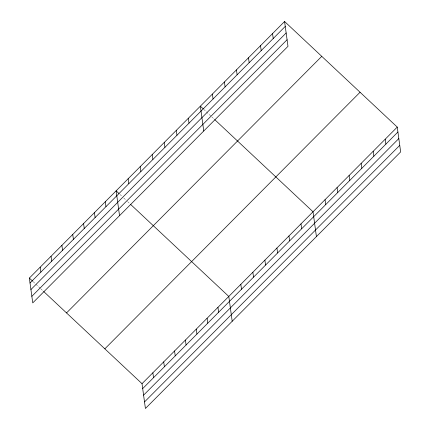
<?xml version="1.0" encoding="UTF-8"?>
<svg xmlns="http://www.w3.org/2000/svg" width="430" height="430" viewBox="0 0 430 430"><rect width="100%" height="100%" fill="white"/><g stroke="black" fill="none" stroke-linecap="round" stroke-linejoin="round"><path stroke-width="0.32" stroke-dasharray="2.15 1.61" d="M203.691 109.301L211.318 116.449M211.797 116.895L213.705 118.68M119.943 194.419L121.851 196.204M123.759 197.994L125.662 199.778M127.57 201.568L129.951 203.799M33.164 281.655L40.318 288.358M40.791 288.804L43.177 291.04"/><path stroke-width="0.64" d="M284.579 21.5L287.982 46.322L32.75 302.903L29.353 278.081L284.579 21.5L397.25 127.097L400.647 151.919L145.421 408.5L142.018 383.678L43.65 291.486M30.025 282.988L285.257 26.407M30.922 289.562L286.154 32.981M31.852 296.329L287.079 39.748M66.532 312.927L321.764 56.346M104.839 348.832L360.066 92.251M142.018 383.678L397.25 127.097M142.69 388.591L397.922 132.01M143.593 395.159L398.82 138.578M144.518 401.932L399.75 145.345M203.218 108.855L200.358 106.172L203.755 130.994M214.656 119.572L313.024 211.77L316.421 236.591M118.992 193.527L116.132 190.845L119.529 215.666M130.43 204.245L228.798 296.442L232.195 321.264M29.353 278.081L32.691 281.209M385.215 139.196L385.887 144.104M373.181 151.29L373.858 156.198M361.152 163.384L361.823 168.297M349.117 175.483L349.789 180.39M337.088 187.577L337.76 192.489M325.053 199.676L325.725 204.583M300.989 223.869L301.661 228.776M272.55 33.594L273.222 38.506M288.96 235.962L289.632 240.87M260.515 45.693L261.187 50.6M276.925 248.056L277.597 252.969M248.486 57.787L249.158 62.699M264.891 260.155L265.568 265.063M236.452 69.886L237.124 74.793M252.861 272.249L253.533 277.162M224.422 81.98L225.094 86.887M240.827 284.348L241.499 289.256M212.388 94.079L213.06 98.986M217.951 307.348L218.623 312.255M188.324 118.266L188.996 123.179M207.104 318.254L207.776 323.161M176.289 130.365L176.961 135.273M196.257 329.154L196.929 334.067M164.26 142.459L164.932 147.366M185.405 340.06L186.082 344.973M152.225 154.558L152.897 159.465M174.558 350.966L175.23 355.873M140.196 166.652L140.868 171.559M163.712 361.872L164.384 366.779M128.161 178.746L128.833 183.658M152.865 372.778L153.537 377.685M105.285 201.751L105.957 206.658M94.433 212.651L95.111 217.564M83.587 223.557L84.258 228.47M72.74 234.463L73.412 239.37M61.893 245.369L62.565 250.276M51.046 256.275L51.718 261.182M40.2 267.175L40.872 272.088"/></g></svg>
